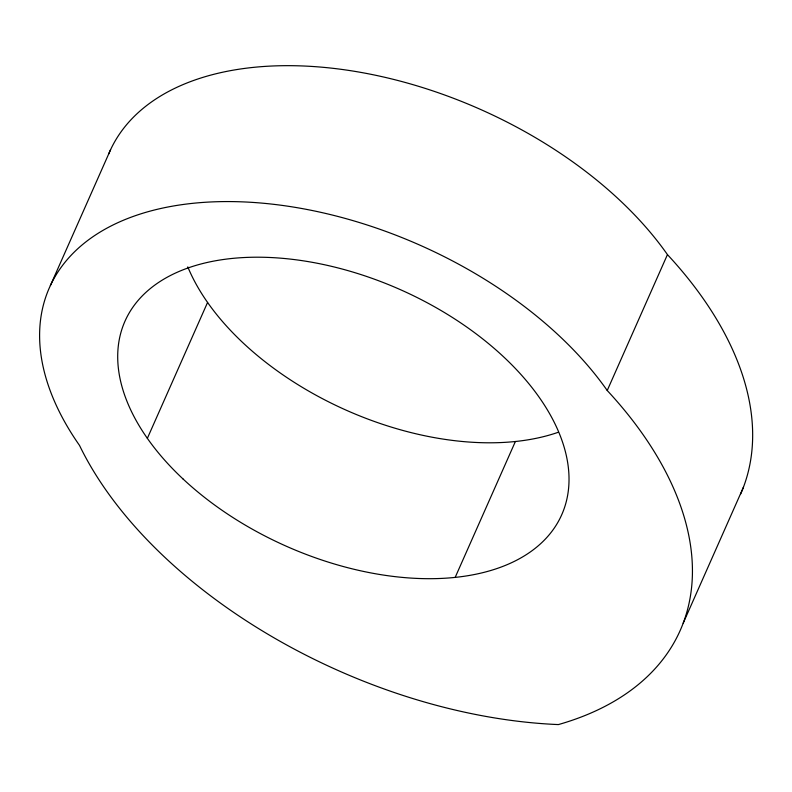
<?xml version="1.0" encoding="UTF-8"?>
<svg xmlns="http://www.w3.org/2000/svg" width="792" height="792" viewBox="0 0 792 792"><rect width="100%" height="100%" fill="white"/><g stroke="black" fill="none" stroke-linecap="round" stroke-linejoin="round"><path stroke-width="1.19" d="M50.361 285.585L110.583 149.688M147.352 438.342L207.573 302.445M455.172 577.398L515.394 441.5M607.226 390.505A321.532 188.991 23.9 0 0 192.862 203.316A321.532 188.991 23.9 0 0 79.507 445.401A399.623 234.887 23.9 0 0 558.38 724.581A399.623 234.887 23.9 0 0 607.226 390.505L667.448 254.608A321.532 188.991 23.9 0 0 361.697 72.547A321.532 188.991 23.9 0 0 108.643 154.064M683.179 623.195L743.401 487.298M557.994 432.363A238.857 140.392 23.9 0 1 187.783 266.874M667.448 254.608A399.623 234.887 23.9 0 1 740.639 494.06M182.972 478.913A238.857 140.392 23.9 0 0 561.023 516.285A238.857 140.392 23.9 0 0 286.1 258.657A238.857 140.392 23.9 0 0 182.972 478.913"/></g></svg>
